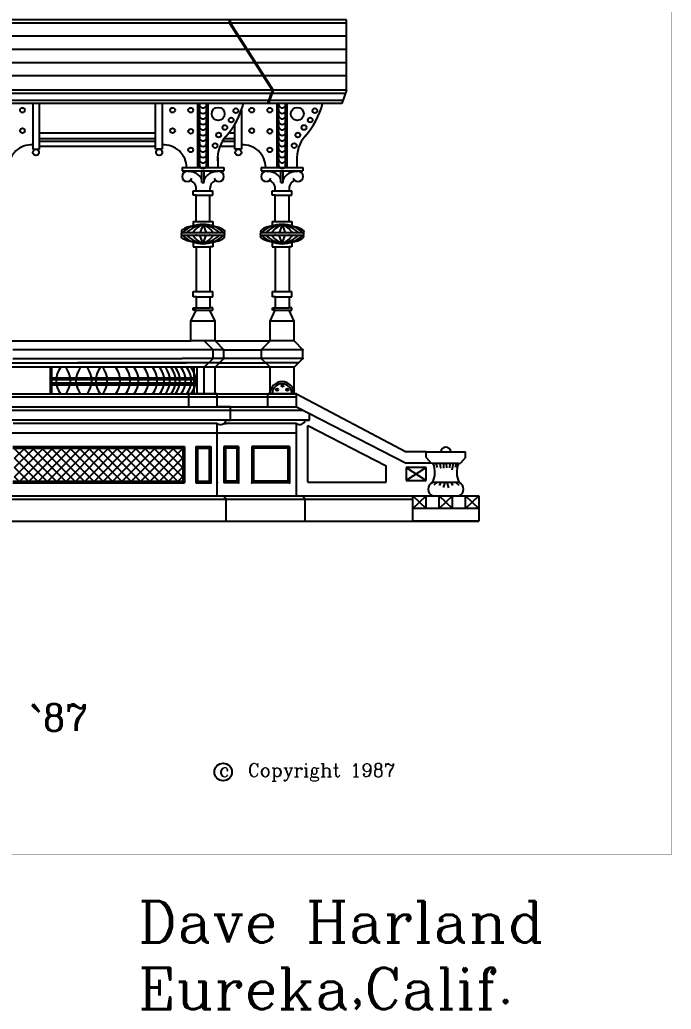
# Model space of a CAD drawing. Extents: x -1098 to 117, y 0 to 1563.
# Drawn here: x -179.8 to 116.6, y 49.1 to 499 of the extents above; entities that cross this region are included whole.
import ezdxf
from ezdxf.enums import TextEntityAlignment as Align

# ---------------------------------------------------------------- set-up
doc = ezdxf.new("R2010")
doc.units = 0
doc.header["$LTSCALE"] = 48
doc.header["$MEASUREMENT"] = 0
doc.layers.get('0').update_dxf_attribs({"linetype": 'CONTINUOUS'})
doc.layers.add('24', color=7, linetype='CONTINUOUS')
doc.styles.add('COMPLEX', font='complex')
doc.styles.get("Standard").update_dxf_attribs({"font": 'complex', "height": 12})

# ---------------------------------------------------------------- blocks, each defined once
blk = doc.blocks.new('1', base_point=(632.96, 214.95))
for centre, radius, start, end in [((632.54, 223.85), 8.91, 272.727, 308.3885), ((637.61, 217.41), 0.708, 309.9427, 56.7722)]:
    blk.add_arc(centre, radius, start, end)
blk = doc.blocks.new('*X3')
for p, q in [((920.47, 106.25), (905.47, 121.25)), ((905.75, 108.13), (918.87, 121.25)), ((905.75, 112.38), (914.62, 121.25)), ((905.75, 116.62), (910.38, 121.25)), ((905.75, 120.86), (906.14, 121.25)), ((908.11, 106.25), (923.11, 121.25)), ((924.71, 106.25), (909.71, 121.25)), ((912.35, 106.25), (927.35, 121.25)), ((928.95, 106.25), (913.95, 121.25)), ((916.59, 106.25), (931.59, 121.25)), ((933.2, 106.25), (918.2, 121.25)), ((920.84, 106.25), (935.84, 121.25)), ((937.44, 106.25), (922.44, 121.25)), ((925.08, 106.25), (940.08, 121.25)), ((941.68, 106.25), (926.68, 121.25)), ((929.32, 106.25), (944.32, 121.25)), ((945.92, 106.25), (930.92, 121.25)), ((933.56, 106.25), (948.56, 121.25)), ((950.17, 106.25), (935.17, 121.25)), ((937.81, 106.25), (952.81, 121.25)), ((954.41, 106.25), (939.41, 121.25)), ((942.05, 106.25), (957.05, 121.25)), ((958.65, 106.25), (943.65, 121.25)), ((946.29, 106.25), (961.29, 121.25)), ((962.9, 106.25), (947.9, 121.25)), ((950.54, 106.25), (965.54, 121.25)), ((967.14, 106.25), (952.14, 121.25)), ((954.78, 106.25), (969.78, 121.25)), ((971.38, 106.25), (956.38, 121.25)), ((959.02, 106.25), (974.02, 121.25)), ((975.62, 106.25), (960.62, 121.25)), ((963.26, 106.25), (978.26, 121.25)), ((979.87, 106.25), (964.87, 121.25)), ((967.51, 106.25), (982.51, 121.25)), ((982.33, 108.03), (969.11, 121.25)), ((982.33, 112.27), (973.35, 121.25)), ((982.33, 116.52), (977.59, 121.25)), ((982.33, 120.76), (981.84, 121.25)), ((916.23, 106.25), (905.75, 116.73)), ((911.98, 106.25), (905.75, 112.48)), ((971.75, 106.25), (982.33, 116.83)), ((975.99, 106.25), (982.33, 112.59)), ((907.74, 106.25), (905.75, 108.24)), ((980.23, 106.25), (982.33, 108.34))]:
    blk.add_line(p, q)
blk = doc.blocks.new('CAR9')
at = {"layer": '24'}
for p, q in [((1056.78, 308.5), (548.25, 308.5)), ((1056.78, 302.5), (560.44, 302.5)), ((1056.78, 296.5), (569.25, 296.5)), ((1056.78, 290.5), (576.2, 290.5))]:
    blk.add_line(p, q, dxfattribs=at)
blk = doc.blocks.new('CARSON2')
blk.add_blockref('CAR9', (0, 0))

msp = doc.modelspace()

# ---------------------------------------------------------------- linework, layer by layer
for p, q in [((-31.13, 498.95), (-565.88, 498.95)), ((-31.13, 497.45), (-564.8, 497.45)), ((-84.35, 497.45), (-84.35, 498.95)), ((-84.35, 497.45), (-64.92, 466.95)), ((-83.87, 497.45), (-83.87, 498.95)), ((-83.87, 497.45), (-64.44, 466.95)), ((-31.13, 466.95), (-31.13, 498.95)), ((-508.39, 465.59), (-31.63, 465.59)), ((-31.13, 466.95), (-474.75, 466.95)), ((-64.92, 466.95), (-67.1, 460.95)), ((-64.44, 466.95), (-66.62, 460.95)), ((-31.13, 466.95), (-33.32, 460.95)), ((-510.19, 462.45), (-32.77, 462.45)), ((-33.32, 460.95), (-323.84, 460.95)), ((-173.89, 460.95), (-173.89, 440.07)), ((-170.83, 440.07), (-170.83, 460.95)), ((-118.01, 440.07), (-118.01, 460.95)), ((-114.95, 460.95), (-114.95, 440.07)), ((-98.7, 431.74), (-98.7, 460.95)), ((-98, 431.74), (-98, 460.95)), ((-94.84, 431.74), (-94.84, 460.95)), ((-94.13, 431.74), (-94.13, 460.95)), ((-62.7, 431.74), (-62.7, 460.95)), ((-62, 431.74), (-62, 460.95)), ((-58.84, 431.74), (-58.84, 460.95)), ((-58.13, 431.74), (-58.13, 460.95)), ((-78.95, 457.79), (-78.95, 440.07)), ((-82.01, 440.07), (-82.01, 451.35)), ((-170.83, 447.56), (-118.01, 447.56)), ((-84.65, 447.56), (-82.01, 447.56)), ((-170.83, 444.94), (-118.01, 444.94)), ((-170.83, 443.78), (-143.29, 443.78)), ((-170.83, 441.44), (-118.01, 441.44)), ((-143.29, 443.78), (-118.01, 443.78)), ((-88.67, 441.44), (-82.01, 441.44)), ((-87.54, 443.78), (-82.01, 443.78)), ((-86.79, 444.94), (-82.01, 444.94)), ((-173.89, 440.07), (-170.83, 440.07)), ((-114.95, 440.07), (-118.01, 440.07)), ((-89.75, 436.39), (-89.75, 431.74)), ((-78.95, 440.07), (-82.01, 440.07)), ((-53.75, 436.39), (-53.75, 431.74)), ((-105.92, 431.74), (-105.92, 430.24)), ((-105.92, 431.74), (-86.92, 431.74)), ((-105.92, 430.24), (-86.92, 430.24)), ((-96.94, 425.01), (-96.94, 430.24)), ((-95.9, 425.01), (-95.9, 430.24)), ((-86.92, 431.74), (-86.92, 430.24)), ((-69.92, 431.74), (-69.92, 430.24)), ((-69.92, 431.74), (-50.92, 431.74)), ((-69.92, 430.24), (-50.92, 430.24)), ((-60.94, 425.01), (-60.94, 430.24)), ((-59.9, 425.01), (-59.9, 430.24)), ((-50.92, 431.74), (-50.92, 430.24)), ((-96.94, 425.01), (-95.9, 425.01)), ((-60.94, 425.01), (-59.9, 425.01)), ((-100.88, 421.24), (-91.96, 421.24)), ((-100.88, 419.26), (-100.88, 421.24)), ((-99.59, 419.26), (-100.88, 419.26)), ((-99.59, 419.26), (-93.25, 419.26)), ((-99.59, 407.26), (-99.59, 419.26)), ((-93.25, 419.26), (-91.96, 419.26)), ((-93.25, 407.26), (-93.25, 419.26)), ((-91.96, 419.26), (-91.96, 421.24)), ((-64.88, 421.24), (-55.96, 421.24)), ((-64.88, 419.26), (-64.88, 421.24)), ((-63.59, 419.26), (-64.88, 419.26)), ((-63.59, 419.26), (-57.25, 419.26)), ((-63.59, 407.26), (-63.59, 419.26)), ((-57.25, 419.26), (-55.96, 419.26)), ((-57.25, 407.26), (-57.25, 419.26)), ((-55.96, 419.26), (-55.96, 421.24)), ((-100.88, 407.26), (-91.96, 407.26)), ((-100.88, 407.26), (-100.88, 405.18)), ((-96.42, 405.92), (-97.83, 402.13)), ((-96.42, 405.92), (-95, 402.13)), ((-91.96, 407.26), (-91.96, 405.18)), ((-64.88, 407.26), (-55.96, 407.26)), ((-64.88, 407.26), (-64.88, 405.18)), ((-60.42, 405.92), (-61.83, 402.13)), ((-60.42, 405.92), (-59, 402.13)), ((-55.96, 407.26), (-55.96, 405.18)), ((-86.92, 402.13), (-105.92, 402.13)), ((-105.92, 400.95), (-86.92, 400.95)), ((-96.42, 397.16), (-97.83, 400.95)), ((-96.42, 397.16), (-95, 400.95)), ((-50.92, 402.13), (-69.92, 402.13)), ((-69.92, 400.95), (-50.92, 400.95)), ((-60.42, 397.16), (-61.83, 400.95)), ((-60.42, 397.16), (-59, 400.95)), ((-100.88, 397.9), (-100.88, 395.73)), ((-91.96, 397.9), (-91.96, 395.73)), ((-64.88, 397.9), (-64.88, 395.73)), ((-55.96, 397.9), (-55.96, 395.73)), ((-100.88, 395.73), (-99.59, 395.73)), ((-99.59, 395.73), (-99.59, 375.35)), ((-99.59, 395.73), (-93.25, 395.73)), ((-93.25, 395.73), (-93.25, 375.35)), ((-91.96, 395.73), (-93.25, 395.73)), ((-64.88, 395.73), (-63.59, 395.73)), ((-63.59, 395.73), (-63.59, 375.35)), ((-63.59, 395.73), (-57.25, 395.73)), ((-57.25, 395.73), (-57.25, 375.35)), ((-55.96, 395.73), (-57.25, 395.73)), ((-100.87, 375.35), (-99.59, 375.35)), ((-100.87, 372.99), (-100.87, 375.35)), ((-99.59, 375.35), (-91.97, 375.35)), ((-91.97, 372.99), (-91.97, 375.35)), ((-64.87, 375.35), (-63.59, 375.35)), ((-64.87, 372.99), (-64.87, 375.35)), ((-63.59, 375.35), (-55.97, 375.35)), ((-55.97, 372.99), (-55.97, 375.35)), ((-99.59, 372.99), (-100.87, 372.99)), ((-99.59, 372.99), (-99.59, 368.04)), ((-99.59, 372.99), (-91.97, 372.99)), ((-93.25, 372.99), (-93.25, 368.04)), ((-63.59, 372.99), (-64.87, 372.99)), ((-63.59, 372.99), (-63.59, 368.04)), ((-63.59, 372.99), (-55.97, 372.99)), ((-57.25, 372.99), (-57.25, 368.04)), ((-101.91, 361.95), (-99.59, 366.86)), ((-100.87, 368.04), (-99.59, 368.04)), ((-100.87, 366.86), (-100.87, 368.04)), ((-99.59, 366.86), (-100.87, 366.86)), ((-99.59, 368.04), (-93.25, 368.04)), ((-99.59, 366.86), (-91.97, 366.86)), ((-91.97, 368.04), (-93.25, 368.04)), ((-90.93, 361.95), (-93.25, 366.86)), ((-91.97, 366.86), (-91.97, 368.04)), ((-65.91, 361.95), (-63.59, 366.86)), ((-64.87, 368.04), (-63.59, 368.04)), ((-64.87, 366.86), (-64.87, 368.04)), ((-63.59, 366.86), (-64.87, 366.86)), ((-63.59, 368.04), (-57.25, 368.04)), ((-63.59, 366.86), (-55.97, 366.86)), ((-55.97, 368.04), (-57.25, 368.04)), ((-54.93, 361.95), (-57.25, 366.86)), ((-55.97, 366.86), (-55.97, 368.04)), ((-90.93, 361.95), (-101.91, 361.95)), ((-101.91, 352.95), (-101.91, 361.95)), ((-90.93, 352.95), (-90.93, 361.95)), ((-54.93, 361.95), (-65.91, 361.95)), ((-65.91, 352.95), (-65.91, 361.95)), ((-54.93, 352.95), (-54.93, 361.95)), ((-186.93, 352.95), (-101.91, 352.95)), ((-90.93, 352.95), (-101.91, 352.95)), ((-95.85, 352.95), (-91.84, 348.95)), ((-90.93, 352.95), (-86.92, 348.95)), ((-90.93, 352.95), (-65.91, 352.95)), ((-65.91, 352.95), (-69.92, 348.95)), ((-54.93, 352.95), (-65.91, 352.95)), ((-54.93, 352.95), (-50.92, 348.95)), ((-105.92, 348.95), (-182.92, 348.95)), ((-86.92, 348.95), (-105.92, 348.95)), ((-91.84, 344.95), (-91.84, 348.95)), ((-86.92, 344.95), (-86.92, 348.95)), ((-86.92, 348.95), (-69.92, 348.95)), ((-69.92, 348.95), (-69.92, 344.95)), ((-50.92, 348.95), (-69.92, 348.95)), ((-50.92, 344.95), (-50.92, 348.95)), ((-184.92, 342.95), (-103.91, 342.95)), ((-182.92, 344.95), (-105.92, 344.95)), ((-138.07, 342.95), (-153.59, 342.95)), ((-103.91, 342.95), (-138.07, 342.95)), ((-86.92, 344.95), (-105.92, 344.95)), ((-88.92, 342.95), (-103.91, 342.95)), ((-91.84, 344.95), (-95.85, 340.95)), ((-86.92, 344.95), (-90.93, 340.95)), ((-88.92, 342.95), (-67.91, 342.95)), ((-69.92, 344.95), (-86.92, 344.95)), ((-65.91, 340.95), (-69.92, 344.95)), ((-50.92, 344.95), (-69.92, 344.95)), ((-52.92, 342.95), (-67.91, 342.95)), ((-50.92, 344.95), (-54.93, 340.95)), ((-101.91, 340.95), (-186.93, 340.95)), ((-165.82, 328.95), (-165.82, 340.95)), ((-165.21, 328.95), (-165.21, 340.95)), ((-90.93, 340.95), (-101.91, 340.95)), ((-100.38, 328.95), (-100.38, 340.95)), ((-99.07, 328.95), (-99.07, 340.95)), ((-95.85, 328.95), (-95.85, 340.95)), ((-90.93, 328.95), (-90.93, 340.95)), ((-65.91, 340.95), (-90.93, 340.95)), ((-54.93, 340.95), (-65.91, 340.95)), ((-65.91, 328.95), (-65.91, 340.95)), ((-54.93, 328.95), (-54.93, 340.95)), ((-165.82, 336.17), (-99.07, 336.17)), ((-165.82, 335.39), (-99.07, 335.39)), ((-165.82, 333.81), (-99.07, 333.81)), ((-165.82, 333.02), (-99.07, 333.02)), ((-496.92, 328.95), (-53.92, 328.95)), ((-89.92, 328.95), (-102.92, 328.95)), ((-102.92, 322.95), (-102.92, 328.95)), ((-89.92, 322.95), (-89.92, 328.95)), ((-89.92, 322.95), (-89.92, 328.95)), ((-53.92, 328.95), (-66.92, 328.95)), ((-66.92, 322.95), (-66.92, 328.95)), ((-53.92, 322.95), (-53.92, 328.95)), ((-53.92, 328.95), (-3.92, 302.45)), ((-53.92, 322.95), (-53.92, 328.95)), ((-408.61, 327.45), (-53.92, 327.45)), ((-464.07, 322.95), (-53.92, 322.95)), ((-464.07, 321.45), (-51, 321.45)), ((-83.92, 322.95), (-89.92, 322.95)), ((-83.92, 322.95), (-89.92, 322.95)), ((-83.92, 316.95), (-83.92, 322.95)), ((-53.92, 322.95), (-3.92, 297.29)), ((-47.92, 316.95), (-47.92, 319.87)), ((-47.92, 316.95), (-498.42, 316.95)), ((-89.92, 315.45), (-182.84, 315.45)), ((-89.92, 310.95), (-89.92, 315.45)), ((-86.84, 315.45), (-85.92, 315.45)), ((-53.92, 315.45), (-86.84, 315.45)), ((-85.92, 316.95), (-83.92, 316.95)), ((-53.92, 310.95), (-53.92, 315.45)), ((-49.92, 316.95), (-47.92, 316.95)), ((-53.92, 310.95), (-498.42, 310.95)), ((-89.92, 282.45), (-89.92, 310.95)), ((-53.92, 282.45), (-53.92, 310.95)), ((-48.69, 314.47), (-13.12, 296.21)), ((-48.69, 288.69), (-48.69, 314.47)), ((-182.92, 304.95), (-104.84, 304.95)), ((-182.92, 304.2), (-104.84, 304.2)), ((-105.59, 304.95), (-105.59, 288.45)), ((-104.84, 304.95), (-104.84, 288.45)), ((-99.62, 304.95), (-99.62, 288.45)), ((-99.62, 304.95), (-92.92, 304.95)), ((-99.62, 304.2), (-92.92, 304.2)), ((-98.87, 304.95), (-98.87, 288.45)), ((-93.67, 304.95), (-93.67, 288.45)), ((-92.92, 304.95), (-92.92, 288.45)), ((-86.92, 304.95), (-86.92, 288.45)), ((-80.22, 304.95), (-86.92, 304.95)), ((-80.22, 304.2), (-86.92, 304.2)), ((-86.17, 304.95), (-86.17, 288.45)), ((-80.97, 304.95), (-80.97, 288.45)), ((-80.22, 304.95), (-80.22, 288.45)), ((-57.11, 304.95), (-74.22, 304.95)), ((-74.22, 304.95), (-74.22, 288.45)), ((-57.11, 304.2), (-74.22, 304.2)), ((-73.47, 304.95), (-73.47, 288.45)), ((-57.86, 304.95), (-57.86, 288.45)), ((-57.11, 304.95), (-57.11, 288.45)), ((5.08, 302.45), (-3.92, 302.45)), ((5.08, 302.45), (23.08, 302.45)), ((5.08, 299.98), (5.08, 302.45)), ((23.08, 299.98), (23.08, 302.45)), ((7.36, 297.29), (-3.92, 297.29)), ((5.08, 299.98), (7.36, 297.29)), ((8.39, 297.15), (7.36, 297.29)), ((19.77, 297.15), (8.39, 297.15)), ((9.59, 297.15), (10.11, 295.43)), ((11.32, 297.15), (11.66, 295.21)), ((13.04, 297.15), (13.04, 295.01)), ((14.25, 297.15), (14.42, 295.21)), ((15.97, 297.15), (15.8, 295.21)), ((17.35, 297.15), (16.85, 294.18)), ((18.73, 297.15), (18.4, 295.43)), ((19.77, 297.15), (20.81, 297.29)), ((23.08, 299.98), (20.81, 297.29)), ((-13.12, 288.69), (-13.12, 296.21)), ((5.18, 295.32), (-3.92, 295.32)), ((-3.92, 295.32), (-3.92, 289.52)), ((5.18, 295.32), (-3.92, 289.52)), ((-3.92, 295.32), (5.18, 289.52)), ((5.18, 289.52), (5.18, 295.32)), ((11.66, 295.21), (11.83, 295.21)), ((-182.92, 289.2), (-104.84, 289.2)), ((-182.92, 288.45), (-104.84, 288.45)), ((-99.62, 289.2), (-92.92, 289.2)), ((-99.62, 288.45), (-92.92, 288.45)), ((-80.22, 289.2), (-86.92, 289.2)), ((-80.22, 288.45), (-86.92, 288.45)), ((-57.11, 289.2), (-74.22, 289.2)), ((-57.11, 288.45), (-74.22, 288.45)), ((-48.69, 288.69), (-13.12, 288.69)), ((-3.92, 289.52), (5.18, 289.52)), ((20.12, 288.58), (8.05, 288.58)), ((9.94, 288.58), (8.56, 287.35)), ((11.83, 288.58), (10.97, 287.14)), ((13.56, 288.58), (12.87, 286.32)), ((14.59, 288.58), (15.28, 286.09)), ((16.49, 288.58), (17.18, 287.14)), ((18.57, 288.58), (19.95, 287.35)), ((-406.5, 282.45), (29.08, 282.45)), ((-406.5, 280.95), (-0.92, 280.95)), ((-87.01, 282.45), (-85.92, 280.95)), ((-85.92, 270.95), (-85.92, 280.95)), ((-51.01, 282.45), (-49.92, 280.95)), ((-49.92, 270.95), (-49.92, 280.95)), ((-0.92, 270.95), (-0.92, 282.45)), ((-0.92, 282.45), (29.08, 282.45)), ((-0.92, 282.45), (5.08, 276.7)), ((-0.92, 276.7), (5.08, 282.45)), ((5.08, 276.7), (5.08, 282.45)), ((11.08, 276.7), (11.08, 282.45)), ((11.08, 282.45), (17.08, 276.7)), ((17.08, 282.45), (11.08, 276.7)), ((17.08, 276.7), (17.08, 282.45)), ((23.08, 276.7), (23.08, 282.45)), ((23.08, 282.45), (29.08, 276.7)), ((29.08, 282.45), (23.08, 276.7)), ((29.08, 282.45), (29.08, 270.95)), ((29.08, 276.7), (-0.92, 276.7)), ((-873.92, 270.95), (29.08, 270.95)), ((29.08, 270.95), (-0.92, 270.95))]:
    msp.add_line(p, q)
at = {"const_width": 0.1}
msp.add_lwpolyline([(-1097.52, 1562.71), (116.59, 1562.71), (116.59, 119.27), (-1097.54, 119.27)], close=True, dxfattribs=at)
for centre, radius in [((-178.59, 457.88), 1.1), ((-110.25, 457.88), 1.1), ((-102, 457.88), 1.1), ((-89.52, 456.17), 2.95), ((-74.25, 457.88), 1.1), ((-66, 457.88), 1.1), ((-53.52, 456.17), 2.95), ((-83.63, 453.36), 1.1), ((-81.5, 457.6), 1.1), ((-47.63, 453.36), 1.1), ((-45.5, 457.6), 1.1), ((-86.46, 449.97), 1.1), ((-50.46, 449.97), 1.1), ((-178.59, 448.54), 1.1), ((-110.25, 448.54), 1.1), ((-102, 448.26), 1.1), ((-89.29, 446.57), 1.1), ((-74.25, 448.54), 1.1), ((-66, 448.26), 1.1), ((-53.29, 446.57), 1.1), ((-102, 439.79), 1.1), ((-90.92, 441.75), 1.1), ((-66, 439.79), 1.1), ((-54.92, 441.75), 1.1), ((-172.47, 438.66), 1.41), ((-116.37, 438.66), 1.41), ((-80.37, 438.66), 1.41), ((-60.27, 332.49), 0.492), ((-62.71, 330.74), 0.492), ((-58.07, 330.74), 0.492), ((-87.25, 156.94), 3.98)]:
    msp.add_circle(centre, radius)
for centre, radius, start, end in [((-96.42, 460.51), 1.64, 164.4162, 15.5838), ((-112.67, 469.88), 35.82, 318.2644, 345.566), ((-60.42, 460.51), 1.64, 164.4162, 15.5838), ((-76.67, 469.88), 35.82, 318.2644, 345.566), ((-96.42, 458.01), 1.64, 164.4162, 15.5838), ((-96.42, 455.51), 1.64, 164.4162, 15.5838), ((-60.42, 458.01), 1.64, 164.4162, 15.5838), ((-60.42, 455.51), 1.64, 164.4162, 15.5838), ((-96.42, 453.01), 1.64, 164.4162, 15.5838), ((-96.42, 450.51), 1.64, 164.4162, 15.5838), ((-60.42, 453.01), 1.64, 164.4162, 15.5838), ((-60.42, 450.51), 1.64, 164.4162, 15.5838), ((-96.42, 448.01), 1.64, 164.4162, 15.5838), ((-96.42, 445.51), 1.64, 164.4162, 15.5838), ((-73.71, 435.63), 16.06, 139.6013, 182.7302), ((-60.42, 448.01), 1.64, 164.4162, 15.5838), ((-60.42, 445.51), 1.64, 164.4162, 15.5838), ((-37.71, 435.63), 16.06, 139.6013, 182.7302), ((-174.6, 431.74), 10.34, 86.0528, 180), ((-114.24, 431.74), 10.34, 0, 93.9472), ((-96.42, 443.01), 1.64, 164.4162, 15.5838), ((-96.42, 440.51), 1.64, 164.4162, 15.5838), ((-78.24, 431.74), 10.34, 0, 93.9472), ((-60.42, 443.01), 1.64, 164.4162, 15.5838), ((-60.42, 440.51), 1.64, 164.4162, 15.5838), ((-96.42, 438.01), 1.64, 164.4162, 15.5838), ((-60.42, 438.01), 1.64, 164.4162, 15.5838), ((-96.42, 435.51), 1.64, 164.4162, 15.5838), ((-96.42, 433.01), 1.64, 164.4162, 15.5838), ((-60.42, 435.51), 1.64, 164.4162, 15.5838), ((-60.42, 433.01), 1.64, 164.4162, 15.5838), ((-103.64, 427.74), 2.32, 68.2674, 338.1982), ((-102.47, 423.8), 6.11, 24.9636, 92.8668), ((-90.36, 423.8), 6.11, 87.1332, 155.0364), ((-89.2, 427.74), 2.32, 201.8018, 111.7326), ((-67.64, 427.74), 2.32, 68.2674, 338.1982), ((-66.47, 423.8), 6.11, 24.9636, 92.8668), ((-54.36, 423.8), 6.11, 87.1332, 155.0364), ((-53.2, 427.74), 2.32, 201.8018, 111.7326), ((-103.67, 422.17), 4.1, 346.8206, 68.0436), ((-89.16, 422.17), 4.1, 111.9564, 193.1794), ((-67.67, 422.17), 4.1, 346.8206, 68.0436), ((-53.16, 422.17), 4.1, 111.9564, 193.1794), ((-96.42, 392.12), 13.8, 46.4975, 133.5025), ((-93.43, 390.59), 15.62, 101.026, 132.3653), ((-91.71, 395.31), 11.61, 113.9024, 144.0013), ((-101.12, 395.31), 11.61, 35.9987, 66.0976), ((-99.41, 390.59), 15.62, 47.6347, 78.974), ((-60.42, 392.12), 13.8, 46.4975, 133.5025), ((-57.43, 390.59), 15.62, 101.026, 132.3653), ((-55.71, 395.31), 11.61, 113.9024, 144.0013), ((-65.12, 395.31), 11.61, 35.9987, 66.0976), ((-63.41, 390.59), 15.62, 47.6347, 78.974), ((-105.76, 401.54), 0.61, 105.4768, 254.5232), ((-96.42, 410.96), 13.8, 226.4975, 313.5025), ((-93.43, 412.49), 15.62, 227.6347, 258.974), ((-91.71, 407.78), 11.61, 215.9987, 246.0976), ((-101.12, 407.78), 11.61, 293.9024, 324.0013), ((-99.41, 412.49), 15.62, 281.026, 312.3653), ((-87.08, 401.54), 0.61, 285.4768, 74.5232), ((-69.76, 401.54), 0.61, 105.4768, 254.5232), ((-60.42, 410.96), 13.8, 226.4975, 313.5025), ((-57.43, 412.49), 15.62, 227.6347, 258.974), ((-55.71, 407.78), 11.61, 215.9987, 246.0976), ((-65.12, 407.78), 11.61, 293.9024, 324.0013), ((-63.41, 412.49), 15.62, 281.026, 312.3653), ((-51.08, 401.54), 0.61, 285.4768, 74.5232), ((-153.34, 334.87), 9.89, 143.2788, 216.7212), ((-166.68, 334.87), 9.89, 323.2788, 36.7212), ((-144.34, 334.87), 9.89, 143.2788, 216.7212), ((-156.97, 334.87), 9.89, 323.2788, 36.7212), ((-135.34, 334.87), 9.89, 143.2788, 216.7212), ((-149.85, 334.87), 9.89, 323.2788, 36.7212), ((-144.03, 334.87), 9.89, 323.2788, 36.7212), ((-139.49, 334.87), 9.89, 323.2788, 36.7212), ((-135.6, 334.87), 9.89, 323.2788, 36.7212), ((-131.05, 334.87), 9.89, 323.2788, 36.7212), ((-127.16, 334.87), 9.89, 323.2788, 36.7212), ((-123.92, 334.87), 9.89, 323.2788, 36.7212), ((-121.34, 334.87), 9.89, 323.2788, 36.7212), ((-118.77, 334.87), 9.89, 323.2788, 36.7212), ((-116.8, 334.87), 9.89, 323.2788, 36.7212), ((-114.22, 334.87), 9.89, 323.2788, 36.7212), ((-111.64, 334.87), 9.89, 323.2788, 36.7212), ((-109.67, 334.87), 9.89, 323.2788, 36.7212), ((-60.42, 328.95), 5.49, 0, 180), ((-60.42, 328.95), 4.51, 0, 180), ((-88.38, 317.43), 2.51, 232.099, 349.0131), ((-52.38, 317.43), 2.51, 232.099, 349.0131), ((14.08, 302.45), 2.24, 0, 180), ((-1.59, 293.26), 10.71, 334.1299, 21.2913), ((29.76, 293.26), 10.71, 158.7087, 205.8701), ((9.31, 285.52), 3.32, 112.4589, 247.5411), ((18.85, 285.52), 3.32, 292.4589, 67.5411)]:
    msp.add_arc(centre, radius, start, end)
for p in [(-99.59, 407.26), (-63.59, 407.26), (-99.59, 400.95), (-93.25, 400.95), (-63.59, 400.95), (-57.25, 400.95), (-86.92, 348.95), (-50.92, 348.95), (-86.92, 344.95), (-50.92, 344.95), (-92.92, 288.45), (-89.92, 288.45), (-80.22, 288.45), (-74.22, 288.45), (-57.11, 288.45)]:
    msp.add_point(p)

# ---------------------------------------------------------------- block references
for name, p in [('CARSON2', (-1087.92, 182.95)), ('1', (-91.96, 397.9)), ('1', (-55.96, 397.9)), ('*X3', (-1087.92, 182.95))]:
    msp.add_blockref(name, p)
at = {"rotation": 180}
for p in [(-100.88, 405.18), (-64.88, 405.18)]:
    msp.add_blockref('1', p, dxfattribs=at)
at = {"xscale": -1, "rotation": 180}
for p in [(-91.96, 405.18), (-55.96, 405.18)]:
    msp.add_blockref('1', p, dxfattribs=at)
at = {"xscale": -1}
for p in [(-100.88, 397.9), (-64.88, 397.9)]:
    msp.add_blockref('1', p, dxfattribs=at)

# ---------------------------------------------------------------- texts
msp.add_text('The Carson Mansion                       Dave Harland  `87', height=12).set_placement((-429.13, 175.72), align=Align.CENTER)
msp.add_text('c  Copyright 1987', height=6).set_placement((-89.17, 154.8))
at = {"style": 'COMPLEX'}
for s, p in [('Dave Harland', (-125.88, 79.44)), ('Eureka,Calif.', (-125.88, 49.08))]:
    msp.add_text(s, height=18.75, dxfattribs=at).set_placement(p)

doc.saveas('drawing.dxf')
